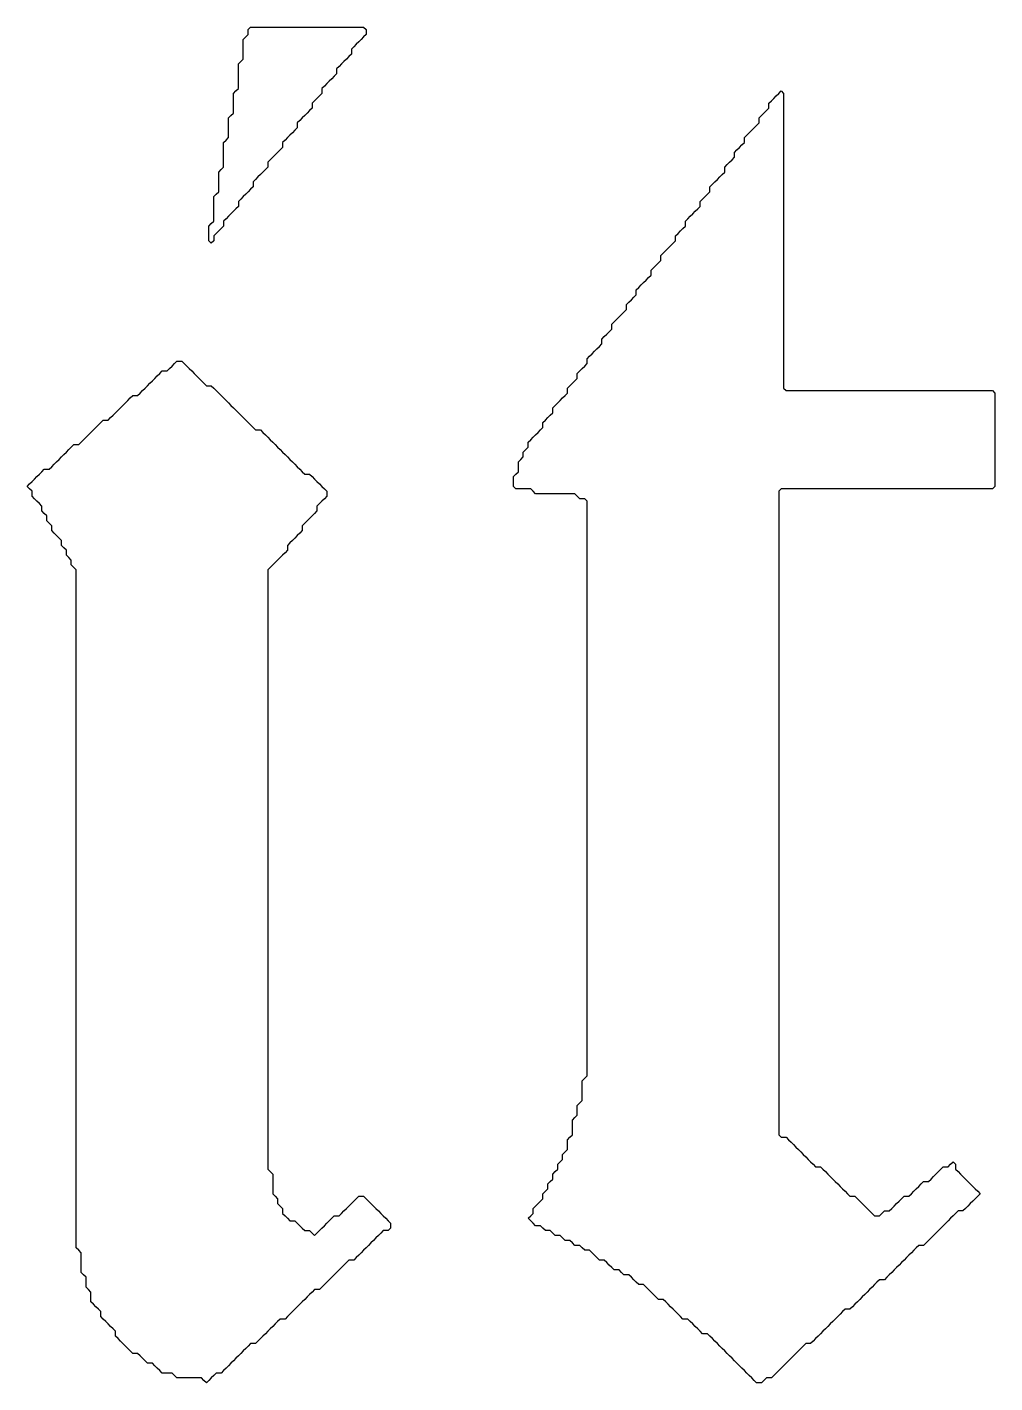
# Model space of a CAD drawing. Header units: metres. Extents: x -0.57 to 0.57, y -0.5 to 0.5.
# Drawn here: x 0.0697 to 0.3045, y -0.4321 to -0.1031 of the extents above; entities that cross this region are included whole.
import ezdxf

# ---------------------------------------------------------------- set-up
doc = ezdxf.new("R2010")
doc.units = ezdxf.units.M

msp = doc.modelspace()

# ---------------------------------------------------------------- linework, layer by layer
for points in [[(0.12396, -0.1031), (0.12515, -0.1031), (0.12634, -0.1031), (0.12753, -0.1031), (0.12872, -0.1031), (0.12992, -0.1031), (0.13111, -0.1031), (0.1323, -0.1031), (0.13349, -0.1031), (0.13468, -0.1031), (0.13588, -0.1031), (0.13707, -0.1031), (0.13826, -0.1031), (0.13945, -0.1031), (0.14064, -0.1031), (0.14184, -0.1031), (0.14303, -0.1031), (0.14422, -0.1031), (0.14541, -0.1031), (0.1466, -0.1031), (0.14779, -0.1031), (0.14899, -0.1031), (0.15018, -0.1031), (0.15137, -0.1031), (0.15197, -0.10369), (0.15197, -0.10489), (0.15137, -0.10548), (0.15077, -0.10608), (0.15018, -0.10667), (0.14958, -0.10727), (0.14899, -0.10787), (0.14839, -0.10846), (0.14839, -0.10965), (0.14779, -0.11025), (0.1472, -0.11085), (0.1466, -0.11144), (0.14601, -0.11204), (0.14541, -0.11263), (0.14482, -0.11323), (0.14482, -0.11442), (0.14422, -0.11502), (0.14362, -0.11561), (0.14303, -0.11621), (0.14243, -0.11681), (0.14184, -0.1174), (0.14124, -0.118), (0.14124, -0.11919), (0.14064, -0.11979), (0.14005, -0.12038), (0.13945, -0.12098), (0.13886, -0.12157), (0.13886, -0.12277), (0.13826, -0.12336), (0.13766, -0.12396), (0.13707, -0.12455), (0.13647, -0.12515), (0.13588, -0.12574), (0.13528, -0.12634), (0.13528, -0.12753), (0.13468, -0.12813), (0.13409, -0.12872), (0.13349, -0.12932), (0.1329, -0.12992), (0.1323, -0.13051), (0.1317, -0.13111), (0.1317, -0.1323), (0.13111, -0.1329), (0.13051, -0.13349), (0.12992, -0.13409), (0.12932, -0.13468), (0.12872, -0.13528), (0.12813, -0.13588), (0.12813, -0.13707), (0.12753, -0.13766), (0.12694, -0.13826), (0.12634, -0.13886), (0.12574, -0.13945), (0.12515, -0.14005), (0.12455, -0.14064), (0.12455, -0.14184), (0.12396, -0.14243), (0.12336, -0.14303), (0.12277, -0.14362), (0.12217, -0.14422), (0.12157, -0.14482), (0.12098, -0.14541), (0.12098, -0.1466), (0.12038, -0.1472), (0.11979, -0.14779), (0.11919, -0.14839), (0.11859, -0.14899), (0.118, -0.14958), (0.1174, -0.15018), (0.1174, -0.15137), (0.11681, -0.15197), (0.11621, -0.15256), (0.11561, -0.15316), (0.11502, -0.15375), (0.11502, -0.15495), (0.11442, -0.15554), (0.11383, -0.15495), (0.11383, -0.15375), (0.11383, -0.15256), (0.11383, -0.15137), (0.11442, -0.15077), (0.11502, -0.15018), (0.11502, -0.14899), (0.11502, -0.14779), (0.11502, -0.1466), (0.11502, -0.14541), (0.11502, -0.14422), (0.11561, -0.14362), (0.11621, -0.14303), (0.11621, -0.14184), (0.11621, -0.14064), (0.11621, -0.13945), (0.11621, -0.13826), (0.11681, -0.13766), (0.1174, -0.13707), (0.1174, -0.13588), (0.1174, -0.13468), (0.1174, -0.13349), (0.1174, -0.1323), (0.1174, -0.13111), (0.118, -0.13051), (0.11859, -0.12992), (0.11859, -0.12872), (0.11859, -0.12753), (0.11859, -0.12634), (0.11859, -0.12515), (0.11919, -0.12455), (0.11979, -0.12396), (0.11979, -0.12277), (0.11979, -0.12157), (0.11979, -0.12038), (0.11979, -0.11919), (0.12038, -0.11859), (0.12098, -0.118), (0.12098, -0.11681), (0.12098, -0.11561), (0.12098, -0.11442), (0.12098, -0.11323), (0.12098, -0.11204), (0.12157, -0.11144), (0.12217, -0.11085), (0.12217, -0.10965), (0.12217, -0.10846), (0.12217, -0.10727), (0.12217, -0.10608), (0.12277, -0.10548), (0.12336, -0.10489), (0.12336, -0.10369), (0.12396, -0.1031)], [(0.25268, -0.11859), (0.25328, -0.11919), (0.25328, -0.12038), (0.25328, -0.12157), (0.25328, -0.12277), (0.25328, -0.12396), (0.25328, -0.12515), (0.25328, -0.12634), (0.25328, -0.12753), (0.25328, -0.12872), (0.25328, -0.12992), (0.25328, -0.13111), (0.25328, -0.1323), (0.25328, -0.13349), (0.25328, -0.13468), (0.25328, -0.13588), (0.25328, -0.13707), (0.25328, -0.13826), (0.25328, -0.13945), (0.25328, -0.14064), (0.25328, -0.14184), (0.25328, -0.14303), (0.25328, -0.14422), (0.25328, -0.14541), (0.25328, -0.1466), (0.25328, -0.14779), (0.25328, -0.14899), (0.25328, -0.15018), (0.25328, -0.15137), (0.25328, -0.15256), (0.25328, -0.15375), (0.25328, -0.15495), (0.25328, -0.15614), (0.25328, -0.15733), (0.25328, -0.15852), (0.25328, -0.15971), (0.25328, -0.16091), (0.25328, -0.1621), (0.25328, -0.16329), (0.25328, -0.16448), (0.25328, -0.16567), (0.25328, -0.16687), (0.25328, -0.16806), (0.25328, -0.16925), (0.25328, -0.17044), (0.25328, -0.17163), (0.25328, -0.17282), (0.25328, -0.17402), (0.25328, -0.17521), (0.25328, -0.1764), (0.25328, -0.17759), (0.25328, -0.17878), (0.25328, -0.17998), (0.25328, -0.18117), (0.25328, -0.18236), (0.25328, -0.18355), (0.25328, -0.18474), (0.25328, -0.18594), (0.25328, -0.18713), (0.25328, -0.18832), (0.25328, -0.18951), (0.25328, -0.1907), (0.25387, -0.1913), (0.25507, -0.1913), (0.25626, -0.1913), (0.25745, -0.1913), (0.25864, -0.1913), (0.25983, -0.1913), (0.26103, -0.1913), (0.26222, -0.1913), (0.26341, -0.1913), (0.2646, -0.1913), (0.26579, -0.1913), (0.26698, -0.1913), (0.26818, -0.1913), (0.26937, -0.1913), (0.27056, -0.1913), (0.27175, -0.1913), (0.27294, -0.1913), (0.27414, -0.1913), (0.27533, -0.1913), (0.27652, -0.1913), (0.27771, -0.1913), (0.2789, -0.1913), (0.2801, -0.1913), (0.28129, -0.1913), (0.28248, -0.1913), (0.28367, -0.1913), (0.28486, -0.1913), (0.28605, -0.1913), (0.28725, -0.1913), (0.28844, -0.1913), (0.28963, -0.1913), (0.29082, -0.1913), (0.29201, -0.1913), (0.29321, -0.1913), (0.2944, -0.1913), (0.29559, -0.1913), (0.29678, -0.1913), (0.29797, -0.1913), (0.29917, -0.1913), (0.30036, -0.1913), (0.30155, -0.1913), (0.30274, -0.1913), (0.30393, -0.1913), (0.30453, -0.1919), (0.30453, -0.19309), (0.30453, -0.19428), (0.30453, -0.19547), (0.30453, -0.19666), (0.30453, -0.19785), (0.30453, -0.19905), (0.30453, -0.20024), (0.30453, -0.20143), (0.30453, -0.20262), (0.30453, -0.20381), (0.30453, -0.20501), (0.30453, -0.2062), (0.30453, -0.20739), (0.30453, -0.20858), (0.30453, -0.20977), (0.30453, -0.21097), (0.30453, -0.21216), (0.30453, -0.21335), (0.30453, -0.21454), (0.30393, -0.21514), (0.30274, -0.21514), (0.30155, -0.21514), (0.30036, -0.21514), (0.29917, -0.21514), (0.29797, -0.21514), (0.29678, -0.21514), (0.29559, -0.21514), (0.2944, -0.21514), (0.29321, -0.21514), (0.29201, -0.21514), (0.29082, -0.21514), (0.28963, -0.21514), (0.28844, -0.21514), (0.28725, -0.21514), (0.28605, -0.21514), (0.28486, -0.21514), (0.28367, -0.21514), (0.28248, -0.21514), (0.28129, -0.21514), (0.2801, -0.21514), (0.2789, -0.21514), (0.27771, -0.21514), (0.27652, -0.21514), (0.27533, -0.21514), (0.27414, -0.21514), (0.27294, -0.21514), (0.27175, -0.21514), (0.27056, -0.21514), (0.26937, -0.21514), (0.26818, -0.21514), (0.26698, -0.21514), (0.26579, -0.21514), (0.2646, -0.21514), (0.26341, -0.21514), (0.26222, -0.21514), (0.26103, -0.21514), (0.25983, -0.21514), (0.25864, -0.21514), (0.25745, -0.21514), (0.25626, -0.21514), (0.25507, -0.21514), (0.25387, -0.21514), (0.25268, -0.21514), (0.25209, -0.21573), (0.25209, -0.21692), (0.25209, -0.21812), (0.25209, -0.21931), (0.25209, -0.2205), (0.25209, -0.22169), (0.25209, -0.22288), (0.25209, -0.22408), (0.25209, -0.22527), (0.25209, -0.22646), (0.25209, -0.22765), (0.25209, -0.22884), (0.25209, -0.23004), (0.25209, -0.23123), (0.25209, -0.23242), (0.25209, -0.23361), (0.25209, -0.2348), (0.25209, -0.236), (0.25209, -0.23719), (0.25209, -0.23838), (0.25209, -0.23957), (0.25209, -0.24076), (0.25209, -0.24195), (0.25209, -0.24315), (0.25209, -0.24434), (0.25209, -0.24553), (0.25209, -0.24672), (0.25209, -0.24791), (0.25209, -0.24911), (0.25209, -0.2503), (0.25209, -0.25149), (0.25209, -0.25268), (0.25209, -0.25387), (0.25209, -0.25507), (0.25209, -0.25626), (0.25209, -0.25745), (0.25209, -0.25864), (0.25209, -0.25983), (0.25209, -0.26103), (0.25209, -0.26222), (0.25209, -0.26341), (0.25209, -0.2646), (0.25209, -0.26579), (0.25209, -0.26698), (0.25209, -0.26818), (0.25209, -0.26937), (0.25209, -0.27056), (0.25209, -0.27175), (0.25209, -0.27294), (0.25209, -0.27414), (0.25209, -0.27533), (0.25209, -0.27652), (0.25209, -0.27771), (0.25209, -0.2789), (0.25209, -0.2801), (0.25209, -0.28129), (0.25209, -0.28248), (0.25209, -0.28367), (0.25209, -0.28486), (0.25209, -0.28605), (0.25209, -0.28725), (0.25209, -0.28844), (0.25209, -0.28963), (0.25209, -0.29082), (0.25209, -0.29201), (0.25209, -0.29321), (0.25209, -0.2944), (0.25209, -0.29559), (0.25209, -0.29678), (0.25209, -0.29797), (0.25209, -0.29917), (0.25209, -0.30036), (0.25209, -0.30155), (0.25209, -0.30274), (0.25209, -0.30393), (0.25209, -0.30513), (0.25209, -0.30632), (0.25209, -0.30751), (0.25209, -0.3087), (0.25209, -0.30989), (0.25209, -0.31108), (0.25209, -0.31228), (0.25209, -0.31347), (0.25209, -0.31466), (0.25209, -0.31585), (0.25209, -0.31704), (0.25209, -0.31824), (0.25209, -0.31943), (0.25209, -0.32062), (0.25209, -0.32181), (0.25209, -0.323), (0.25209, -0.3242), (0.25209, -0.32539), (0.25209, -0.32658), (0.25209, -0.32777), (0.25209, -0.32896), (0.25209, -0.33015), (0.25209, -0.33135), (0.25209, -0.33254), (0.25209, -0.33373), (0.25209, -0.33492), (0.25209, -0.33611), (0.25209, -0.33731), (0.25209, -0.3385), (0.25209, -0.33969), (0.25209, -0.34088), (0.25209, -0.34207), (0.25209, -0.34327), (0.25209, -0.34446), (0.25209, -0.34565), (0.25209, -0.34684), (0.25209, -0.34803), (0.25209, -0.34923), (0.25209, -0.35042), (0.25209, -0.35161), (0.25209, -0.3528), (0.25209, -0.35399), (0.25209, -0.35518), (0.25209, -0.35638), (0.25209, -0.35757), (0.25209, -0.35876), (0.25209, -0.35995), (0.25209, -0.36114), (0.25209, -0.36234), (0.25209, -0.36353), (0.25209, -0.36472), (0.25209, -0.36591), (0.25209, -0.3671), (0.25209, -0.3683), (0.25209, -0.36949), (0.25209, -0.37068), (0.25209, -0.37187), (0.25268, -0.37247), (0.25387, -0.37247), (0.25447, -0.37306), (0.25507, -0.37366), (0.25566, -0.37426), (0.25626, -0.37485), (0.25685, -0.37545), (0.25745, -0.37604), (0.25805, -0.37664), (0.25864, -0.37723), (0.25924, -0.37783), (0.25983, -0.37843), (0.26043, -0.37902), (0.26103, -0.37962), (0.26222, -0.37962), (0.26281, -0.38021), (0.26341, -0.38081), (0.264, -0.38141), (0.2646, -0.382), (0.2652, -0.3826), (0.26579, -0.38319), (0.26639, -0.38379), (0.26698, -0.38439), (0.26758, -0.38498), (0.26818, -0.38558), (0.26877, -0.38617), (0.26937, -0.38677), (0.27056, -0.38677), (0.27116, -0.38737), (0.27175, -0.38796), (0.27235, -0.38856), (0.27294, -0.38915), (0.27354, -0.38975), (0.27414, -0.39035), (0.27473, -0.39094), (0.27533, -0.39154), (0.27652, -0.39154), (0.27712, -0.39094), (0.27771, -0.39035), (0.2789, -0.39035), (0.2795, -0.38975), (0.2801, -0.38915), (0.28069, -0.38856), (0.28129, -0.38796), (0.28188, -0.38737), (0.28248, -0.38677), (0.28367, -0.38677), (0.28427, -0.38617), (0.28486, -0.38558), (0.28546, -0.38498), (0.28605, -0.38439), (0.28665, -0.38379), (0.28725, -0.38319), (0.28844, -0.38319), (0.28903, -0.3826), (0.28963, -0.382), (0.29023, -0.38141), (0.29082, -0.38081), (0.29142, -0.38021), (0.29201, -0.37962), (0.29321, -0.37962), (0.2938, -0.37902), (0.2944, -0.37843), (0.29499, -0.37902), (0.29499, -0.38021), (0.29559, -0.38081), (0.29619, -0.38141), (0.29678, -0.382), (0.29738, -0.3826), (0.29797, -0.38319), (0.29857, -0.38379), (0.29917, -0.38439), (0.29976, -0.38498), (0.30036, -0.38558), (0.30095, -0.38617), (0.30036, -0.38677), (0.29976, -0.38737), (0.29917, -0.38796), (0.29857, -0.38856), (0.29797, -0.38915), (0.29738, -0.38975), (0.29678, -0.39035), (0.29559, -0.39035), (0.29499, -0.39094), (0.2944, -0.39154), (0.2938, -0.39213), (0.29321, -0.39273), (0.29261, -0.39333), (0.29201, -0.39392), (0.29142, -0.39452), (0.29082, -0.39511), (0.29023, -0.39571), (0.28963, -0.39631), (0.28903, -0.3969), (0.28844, -0.3975), (0.28784, -0.39809), (0.28725, -0.39869), (0.28605, -0.39869), (0.28546, -0.39928), (0.28486, -0.39988), (0.28427, -0.40048), (0.28367, -0.40107), (0.28308, -0.40167), (0.28248, -0.40226), (0.28188, -0.40286), (0.28129, -0.40346), (0.28069, -0.40405), (0.2801, -0.40465), (0.2795, -0.40524), (0.2789, -0.40584), (0.27831, -0.40644), (0.27771, -0.40703), (0.27652, -0.40703), (0.27592, -0.40763), (0.27533, -0.40822), (0.27473, -0.40882), (0.27414, -0.40942), (0.27354, -0.41001), (0.27294, -0.41061), (0.27235, -0.4112), (0.27175, -0.4118), (0.27116, -0.4124), (0.27056, -0.41299), (0.26996, -0.41359), (0.26937, -0.41418), (0.26818, -0.41418), (0.26758, -0.41478), (0.26698, -0.41538), (0.26639, -0.41597), (0.26579, -0.41657), (0.2652, -0.41716), (0.2646, -0.41776), (0.264, -0.41836), (0.26341, -0.41895), (0.26281, -0.41955), (0.26222, -0.42014), (0.26162, -0.42074), (0.26103, -0.42133), (0.26043, -0.42193), (0.25983, -0.42253), (0.25864, -0.42253), (0.25805, -0.42312), (0.25745, -0.42372), (0.25685, -0.42431), (0.25626, -0.42491), (0.25566, -0.42551), (0.25507, -0.4261), (0.25447, -0.4267), (0.25387, -0.42729), (0.25328, -0.42789), (0.25268, -0.42849), (0.25209, -0.42908), (0.25149, -0.42968), (0.25089, -0.43027), (0.2503, -0.43087), (0.24911, -0.43087), (0.24851, -0.43147), (0.24791, -0.43206), (0.24672, -0.43206), (0.24613, -0.43147), (0.24553, -0.43087), (0.24493, -0.43027), (0.24434, -0.42968), (0.24374, -0.42908), (0.24315, -0.42849), (0.24255, -0.42789), (0.24195, -0.42729), (0.24136, -0.4267), (0.24076, -0.4261), (0.24017, -0.42551), (0.23957, -0.42491), (0.23897, -0.42431), (0.23838, -0.42372), (0.23778, -0.42312), (0.23719, -0.42253), (0.23659, -0.42193), (0.236, -0.42133), (0.2354, -0.42074), (0.2348, -0.42014), (0.23361, -0.42014), (0.23302, -0.41955), (0.23242, -0.41895), (0.23182, -0.41836), (0.23123, -0.41776), (0.23063, -0.41716), (0.23004, -0.41657), (0.22884, -0.41657), (0.22825, -0.41597), (0.22765, -0.41538), (0.22706, -0.41478), (0.22646, -0.41418), (0.22586, -0.41359), (0.22527, -0.41299), (0.22467, -0.4124), (0.22408, -0.4118), (0.22288, -0.4118), (0.22229, -0.4112), (0.22169, -0.41061), (0.2211, -0.41001), (0.2205, -0.40942), (0.2199, -0.40882), (0.21931, -0.40822), (0.21812, -0.40822), (0.21752, -0.40763), (0.21692, -0.40703), (0.21633, -0.40644), (0.21573, -0.40584), (0.21454, -0.40584), (0.21395, -0.40524), (0.21335, -0.40465), (0.21216, -0.40465), (0.21156, -0.40405), (0.21097, -0.40346), (0.21037, -0.40286), (0.20977, -0.40226), (0.20858, -0.40226), (0.20799, -0.40167), (0.20739, -0.40107), (0.20679, -0.40048), (0.2062, -0.39988), (0.20501, -0.39988), (0.20441, -0.39928), (0.20381, -0.39869), (0.20262, -0.39869), (0.20203, -0.39809), (0.20143, -0.3975), (0.20024, -0.3975), (0.19964, -0.3969), (0.19905, -0.39631), (0.19785, -0.39631), (0.19726, -0.39571), (0.19666, -0.39511), (0.19547, -0.39511), (0.19487, -0.39452), (0.19428, -0.39392), (0.19309, -0.39392), (0.19249, -0.39333), (0.1919, -0.39273), (0.1913, -0.39213), (0.1919, -0.39154), (0.19249, -0.39094), (0.19249, -0.38975), (0.19309, -0.38915), (0.19368, -0.38856), (0.19428, -0.38796), (0.19487, -0.38737), (0.19487, -0.38617), (0.19547, -0.38558), (0.19607, -0.38498), (0.19607, -0.38379), (0.19666, -0.38319), (0.19726, -0.3826), (0.19726, -0.38141), (0.19785, -0.38081), (0.19845, -0.38021), (0.19845, -0.37902), (0.19905, -0.37843), (0.19964, -0.37783), (0.19964, -0.37664), (0.20024, -0.37604), (0.20083, -0.37545), (0.20083, -0.37426), (0.20083, -0.37306), (0.20143, -0.37247), (0.20203, -0.37187), (0.20203, -0.37068), (0.20203, -0.36949), (0.20203, -0.3683), (0.20262, -0.3677), (0.20322, -0.3671), (0.20322, -0.36591), (0.20322, -0.36472), (0.20381, -0.36412), (0.20441, -0.36353), (0.20441, -0.36234), (0.20441, -0.36114), (0.20441, -0.35995), (0.20441, -0.35876), (0.20501, -0.35816), (0.2056, -0.35757), (0.2056, -0.35638), (0.2056, -0.35518), (0.2056, -0.35399), (0.2056, -0.3528), (0.2056, -0.35161), (0.2056, -0.35042), (0.2056, -0.34923), (0.2056, -0.34803), (0.2056, -0.34684), (0.2056, -0.34565), (0.2056, -0.34446), (0.2056, -0.34327), (0.2056, -0.34207), (0.2056, -0.34088), (0.2056, -0.33969), (0.2056, -0.3385), (0.2056, -0.33731), (0.2056, -0.33611), (0.2056, -0.33492), (0.2056, -0.33373), (0.2056, -0.33254), (0.2056, -0.33135), (0.2056, -0.33015), (0.2056, -0.32896), (0.2056, -0.32777), (0.2056, -0.32658), (0.2056, -0.32539), (0.2056, -0.3242), (0.2056, -0.323), (0.2056, -0.32181), (0.2056, -0.32062), (0.2056, -0.31943), (0.2056, -0.31824), (0.2056, -0.31704), (0.2056, -0.31585), (0.2056, -0.31466), (0.2056, -0.31347), (0.2056, -0.31228), (0.2056, -0.31108), (0.2056, -0.30989), (0.2056, -0.3087), (0.2056, -0.30751), (0.2056, -0.30632), (0.2056, -0.30513), (0.2056, -0.30393), (0.2056, -0.30274), (0.2056, -0.30155), (0.2056, -0.30036), (0.2056, -0.29917), (0.2056, -0.29797), (0.2056, -0.29678), (0.2056, -0.29559), (0.2056, -0.2944), (0.2056, -0.29321), (0.2056, -0.29201), (0.2056, -0.29082), (0.2056, -0.28963), (0.2056, -0.28844), (0.2056, -0.28725), (0.2056, -0.28605), (0.2056, -0.28486), (0.2056, -0.28367), (0.2056, -0.28248), (0.2056, -0.28129), (0.2056, -0.2801), (0.2056, -0.2789), (0.2056, -0.27771), (0.2056, -0.27652), (0.2056, -0.27533), (0.2056, -0.27414), (0.2056, -0.27294), (0.2056, -0.27175), (0.2056, -0.27056), (0.2056, -0.26937), (0.2056, -0.26818), (0.2056, -0.26698), (0.2056, -0.26579), (0.2056, -0.2646), (0.2056, -0.26341), (0.2056, -0.26222), (0.2056, -0.26103), (0.2056, -0.25983), (0.2056, -0.25864), (0.2056, -0.25745), (0.2056, -0.25626), (0.2056, -0.25507), (0.2056, -0.25387), (0.2056, -0.25268), (0.2056, -0.25149), (0.2056, -0.2503), (0.2056, -0.24911), (0.2056, -0.24791), (0.2056, -0.24672), (0.2056, -0.24553), (0.2056, -0.24434), (0.2056, -0.24315), (0.2056, -0.24195), (0.2056, -0.24076), (0.2056, -0.23957), (0.2056, -0.23838), (0.2056, -0.23719), (0.2056, -0.236), (0.2056, -0.2348), (0.2056, -0.23361), (0.2056, -0.23242), (0.2056, -0.23123), (0.2056, -0.23004), (0.2056, -0.22884), (0.2056, -0.22765), (0.2056, -0.22646), (0.2056, -0.22527), (0.2056, -0.22408), (0.2056, -0.22288), (0.2056, -0.22169), (0.2056, -0.2205), (0.2056, -0.21931), (0.2056, -0.21812), (0.20501, -0.21752), (0.20381, -0.21752), (0.20322, -0.21692), (0.20262, -0.21633), (0.20143, -0.21633), (0.20024, -0.21633), (0.19905, -0.21633), (0.19785, -0.21633), (0.19666, -0.21633), (0.19547, -0.21633), (0.19428, -0.21633), (0.19309, -0.21633), (0.19249, -0.21573), (0.1919, -0.21514), (0.1907, -0.21514), (0.18951, -0.21514), (0.18832, -0.21514), (0.18772, -0.21454), (0.18772, -0.21335), (0.18772, -0.21216), (0.18832, -0.21156), (0.18892, -0.21097), (0.18892, -0.20977), (0.18892, -0.20858), (0.18951, -0.20799), (0.19011, -0.20739), (0.19011, -0.2062), (0.1907, -0.2056), (0.1913, -0.20501), (0.1913, -0.20381), (0.1919, -0.20322), (0.19249, -0.20262), (0.19309, -0.20203), (0.19368, -0.20143), (0.19428, -0.20083), (0.19487, -0.20024), (0.19487, -0.19905), (0.19547, -0.19845), (0.19607, -0.19785), (0.19666, -0.19726), (0.19726, -0.19666), (0.19726, -0.19547), (0.19785, -0.19487), (0.19845, -0.19428), (0.19905, -0.19368), (0.19964, -0.19309), (0.20024, -0.19249), (0.20083, -0.1919), (0.20083, -0.1907), (0.20143, -0.19011), (0.20203, -0.18951), (0.20262, -0.18892), (0.20322, -0.18832), (0.20322, -0.18713), (0.20381, -0.18653), (0.20441, -0.18594), (0.20501, -0.18534), (0.2056, -0.18474), (0.2056, -0.18355), (0.2062, -0.18296), (0.20679, -0.18236), (0.20739, -0.18176), (0.20799, -0.18117), (0.20858, -0.18057), (0.20918, -0.17998), (0.20918, -0.17878), (0.20977, -0.17819), (0.21037, -0.17759), (0.21097, -0.177), (0.21156, -0.1764), (0.21156, -0.17521), (0.21216, -0.17461), (0.21275, -0.17402), (0.21335, -0.17342), (0.21395, -0.17282), (0.21454, -0.17223), (0.21514, -0.17163), (0.21514, -0.17044), (0.21573, -0.16985), (0.21633, -0.16925), (0.21692, -0.16865), (0.21752, -0.16806), (0.21752, -0.16687), (0.21812, -0.16627), (0.21871, -0.16567), (0.21931, -0.16508), (0.2199, -0.16448), (0.2205, -0.16389), (0.2211, -0.16329), (0.2211, -0.1621), (0.22169, -0.1615), (0.22229, -0.16091), (0.22288, -0.16031), (0.22348, -0.15971), (0.22348, -0.15852), (0.22408, -0.15793), (0.22467, -0.15733), (0.22527, -0.15673), (0.22586, -0.15614), (0.22646, -0.15554), (0.22706, -0.15495), (0.22706, -0.15375), (0.22765, -0.15316), (0.22825, -0.15256), (0.22884, -0.15197), (0.22944, -0.15137), (0.22944, -0.15018), (0.23004, -0.14958), (0.23063, -0.14899), (0.23123, -0.14839), (0.23182, -0.14779), (0.23242, -0.1472), (0.23302, -0.1466), (0.23302, -0.14541), (0.23361, -0.14482), (0.23421, -0.14422), (0.2348, -0.14362), (0.2354, -0.14303), (0.2354, -0.14184), (0.236, -0.14124), (0.23659, -0.14064), (0.23719, -0.14005), (0.23778, -0.13945), (0.23838, -0.13886), (0.23897, -0.13826), (0.23897, -0.13707), (0.23957, -0.13647), (0.24017, -0.13588), (0.24076, -0.13528), (0.24136, -0.13468), (0.24136, -0.13349), (0.24195, -0.1329), (0.24255, -0.1323), (0.24315, -0.1317), (0.24374, -0.13111), (0.24374, -0.12992), (0.24434, -0.12932), (0.24493, -0.12872), (0.24553, -0.12813), (0.24613, -0.12753), (0.24672, -0.12694), (0.24732, -0.12634), (0.24732, -0.12515), (0.24791, -0.12455), (0.24851, -0.12396), (0.24911, -0.12336), (0.2497, -0.12277), (0.2497, -0.12157), (0.2503, -0.12098), (0.25089, -0.12038), (0.25149, -0.11979), (0.25209, -0.11919), (0.25268, -0.11859)], [(0.10608, -0.18415), (0.10727, -0.18415), (0.10787, -0.18474), (0.10846, -0.18534), (0.10906, -0.18594), (0.10965, -0.18653), (0.11025, -0.18713), (0.11085, -0.18772), (0.11144, -0.18832), (0.11204, -0.18892), (0.11263, -0.18951), (0.11323, -0.19011), (0.11442, -0.19011), (0.11502, -0.1907), (0.11561, -0.1913), (0.11621, -0.1919), (0.11681, -0.19249), (0.1174, -0.19309), (0.118, -0.19368), (0.11859, -0.19428), (0.11919, -0.19487), (0.11979, -0.19547), (0.12038, -0.19607), (0.12098, -0.19666), (0.12157, -0.19726), (0.12217, -0.19785), (0.12277, -0.19845), (0.12336, -0.19905), (0.12396, -0.19964), (0.12455, -0.20024), (0.12515, -0.20083), (0.12634, -0.20083), (0.12694, -0.20143), (0.12753, -0.20203), (0.12813, -0.20262), (0.12872, -0.20322), (0.12932, -0.20381), (0.12992, -0.20441), (0.13051, -0.20501), (0.13111, -0.2056), (0.1317, -0.2062), (0.1323, -0.20679), (0.1329, -0.20739), (0.13349, -0.20799), (0.13409, -0.20858), (0.13468, -0.20918), (0.13528, -0.20977), (0.13588, -0.21037), (0.13647, -0.21097), (0.13707, -0.21156), (0.13826, -0.21156), (0.13886, -0.21216), (0.13945, -0.21275), (0.14005, -0.21335), (0.14064, -0.21395), (0.14124, -0.21454), (0.14184, -0.21514), (0.14243, -0.21573), (0.14243, -0.21692), (0.14184, -0.21752), (0.14124, -0.21812), (0.14064, -0.21871), (0.14005, -0.21931), (0.14005, -0.2205), (0.13945, -0.2211), (0.13886, -0.22169), (0.13826, -0.22229), (0.13766, -0.22288), (0.13707, -0.22348), (0.13647, -0.22408), (0.13647, -0.22527), (0.13588, -0.22586), (0.13528, -0.22646), (0.13468, -0.22706), (0.13409, -0.22765), (0.13349, -0.22825), (0.1329, -0.22884), (0.1329, -0.23004), (0.1323, -0.23063), (0.1317, -0.23123), (0.13111, -0.23182), (0.13051, -0.23242), (0.12992, -0.23302), (0.12932, -0.23361), (0.12872, -0.23421), (0.12813, -0.2348), (0.12813, -0.236), (0.12813, -0.23719), (0.12813, -0.23838), (0.12813, -0.23957), (0.12813, -0.24076), (0.12813, -0.24195), (0.12813, -0.24315), (0.12813, -0.24434), (0.12813, -0.24553), (0.12813, -0.24672), (0.12813, -0.24791), (0.12813, -0.24911), (0.12813, -0.2503), (0.12813, -0.25149), (0.12813, -0.25268), (0.12813, -0.25387), (0.12813, -0.25507), (0.12813, -0.25626), (0.12813, -0.25745), (0.12813, -0.25864), (0.12813, -0.25983), (0.12813, -0.26103), (0.12813, -0.26222), (0.12813, -0.26341), (0.12813, -0.2646), (0.12813, -0.26579), (0.12813, -0.26698), (0.12813, -0.26818), (0.12813, -0.26937), (0.12813, -0.27056), (0.12813, -0.27175), (0.12813, -0.27294), (0.12813, -0.27414), (0.12813, -0.27533), (0.12813, -0.27652), (0.12813, -0.27771), (0.12813, -0.2789), (0.12813, -0.2801), (0.12813, -0.28129), (0.12813, -0.28248), (0.12813, -0.28367), (0.12813, -0.28486), (0.12813, -0.28605), (0.12813, -0.28725), (0.12813, -0.28844), (0.12813, -0.28963), (0.12813, -0.29082), (0.12813, -0.29201), (0.12813, -0.29321), (0.12813, -0.2944), (0.12813, -0.29559), (0.12813, -0.29678), (0.12813, -0.29797), (0.12813, -0.29917), (0.12813, -0.30036), (0.12813, -0.30155), (0.12813, -0.30274), (0.12813, -0.30393), (0.12813, -0.30513), (0.12813, -0.30632), (0.12813, -0.30751), (0.12813, -0.3087), (0.12813, -0.30989), (0.12813, -0.31108), (0.12813, -0.31228), (0.12813, -0.31347), (0.12813, -0.31466), (0.12813, -0.31585), (0.12813, -0.31704), (0.12813, -0.31824), (0.12813, -0.31943), (0.12813, -0.32062), (0.12813, -0.32181), (0.12813, -0.323), (0.12813, -0.3242), (0.12813, -0.32539), (0.12813, -0.32658), (0.12813, -0.32777), (0.12813, -0.32896), (0.12813, -0.33015), (0.12813, -0.33135), (0.12813, -0.33254), (0.12813, -0.33373), (0.12813, -0.33492), (0.12813, -0.33611), (0.12813, -0.33731), (0.12813, -0.3385), (0.12813, -0.33969), (0.12813, -0.34088), (0.12813, -0.34207), (0.12813, -0.34327), (0.12813, -0.34446), (0.12813, -0.34565), (0.12813, -0.34684), (0.12813, -0.34803), (0.12813, -0.34923), (0.12813, -0.35042), (0.12813, -0.35161), (0.12813, -0.3528), (0.12813, -0.35399), (0.12813, -0.35518), (0.12813, -0.35638), (0.12813, -0.35757), (0.12813, -0.35876), (0.12813, -0.35995), (0.12813, -0.36114), (0.12813, -0.36234), (0.12813, -0.36353), (0.12813, -0.36472), (0.12813, -0.36591), (0.12813, -0.3671), (0.12813, -0.3683), (0.12813, -0.36949), (0.12813, -0.37068), (0.12813, -0.37187), (0.12813, -0.37306), (0.12813, -0.37426), (0.12813, -0.37545), (0.12813, -0.37664), (0.12813, -0.37783), (0.12813, -0.37902), (0.12813, -0.38021), (0.12872, -0.38081), (0.12932, -0.38141), (0.12932, -0.3826), (0.12932, -0.38379), (0.12932, -0.38498), (0.12932, -0.38617), (0.12992, -0.38677), (0.13051, -0.38737), (0.13051, -0.38856), (0.13111, -0.38915), (0.1317, -0.38975), (0.1317, -0.39094), (0.1323, -0.39154), (0.1329, -0.39213), (0.13349, -0.39273), (0.13468, -0.39273), (0.13528, -0.39333), (0.13588, -0.39392), (0.13647, -0.39452), (0.13707, -0.39511), (0.13826, -0.39511), (0.13886, -0.39571), (0.13945, -0.39631), (0.14005, -0.39571), (0.14064, -0.39511), (0.14124, -0.39452), (0.14184, -0.39392), (0.14243, -0.39333), (0.14303, -0.39273), (0.14362, -0.39213), (0.14422, -0.39154), (0.14541, -0.39154), (0.14601, -0.39094), (0.1466, -0.39035), (0.1472, -0.38975), (0.14779, -0.38915), (0.14839, -0.38856), (0.14899, -0.38796), (0.14958, -0.38737), (0.15018, -0.38677), (0.15137, -0.38677), (0.15197, -0.38737), (0.15256, -0.38796), (0.15316, -0.38856), (0.15375, -0.38915), (0.15435, -0.38975), (0.15495, -0.39035), (0.15554, -0.39094), (0.15614, -0.39154), (0.15673, -0.39213), (0.15733, -0.39273), (0.15793, -0.39333), (0.15793, -0.39452), (0.15733, -0.39511), (0.15614, -0.39511), (0.15554, -0.39571), (0.15495, -0.39631), (0.15435, -0.3969), (0.15375, -0.3975), (0.15316, -0.39809), (0.15256, -0.39869), (0.15197, -0.39928), (0.15137, -0.39988), (0.15077, -0.40048), (0.15018, -0.40107), (0.14958, -0.40167), (0.14899, -0.40226), (0.14779, -0.40226), (0.1472, -0.40286), (0.1466, -0.40346), (0.14601, -0.40405), (0.14541, -0.40465), (0.14482, -0.40524), (0.14422, -0.40584), (0.14362, -0.40644), (0.14303, -0.40703), (0.14243, -0.40763), (0.14184, -0.40822), (0.14124, -0.40882), (0.14064, -0.40942), (0.13945, -0.40942), (0.13886, -0.41001), (0.13826, -0.41061), (0.13766, -0.4112), (0.13707, -0.4118), (0.13647, -0.4124), (0.13588, -0.41299), (0.13528, -0.41359), (0.13468, -0.41418), (0.13409, -0.41478), (0.13349, -0.41538), (0.1329, -0.41597), (0.1323, -0.41657), (0.13111, -0.41657), (0.13051, -0.41716), (0.12992, -0.41776), (0.12932, -0.41836), (0.12872, -0.41895), (0.12813, -0.41955), (0.12753, -0.42014), (0.12694, -0.42074), (0.12634, -0.42133), (0.12574, -0.42193), (0.12515, -0.42253), (0.12396, -0.42253), (0.12336, -0.42312), (0.12277, -0.42372), (0.12217, -0.42431), (0.12157, -0.42491), (0.12098, -0.42551), (0.12038, -0.4261), (0.11979, -0.4267), (0.11919, -0.42729), (0.11859, -0.42789), (0.118, -0.42849), (0.1174, -0.42908), (0.11681, -0.42968), (0.11561, -0.42968), (0.11502, -0.43027), (0.11442, -0.43087), (0.11383, -0.43147), (0.11323, -0.43206), (0.11263, -0.43147), (0.11204, -0.43087), (0.11085, -0.43087), (0.10965, -0.43087), (0.10846, -0.43087), (0.10727, -0.43087), (0.10608, -0.43087), (0.10548, -0.43027), (0.10489, -0.42968), (0.10369, -0.42968), (0.1025, -0.42968), (0.10191, -0.42908), (0.10131, -0.42849), (0.10072, -0.42789), (0.10012, -0.42729), (0.09893, -0.42729), (0.09833, -0.4267), (0.09774, -0.4261), (0.09714, -0.42551), (0.09654, -0.42491), (0.09535, -0.42491), (0.09476, -0.42431), (0.09416, -0.42372), (0.09356, -0.42312), (0.09297, -0.42253), (0.09237, -0.42193), (0.09178, -0.42133), (0.09118, -0.42074), (0.09118, -0.41955), (0.09058, -0.41895), (0.08999, -0.41836), (0.08939, -0.41776), (0.0888, -0.41716), (0.0882, -0.41657), (0.0876, -0.41597), (0.0876, -0.41478), (0.08701, -0.41418), (0.08641, -0.41359), (0.08582, -0.41299), (0.08522, -0.4124), (0.08522, -0.4112), (0.08522, -0.41001), (0.08462, -0.40942), (0.08403, -0.40882), (0.08403, -0.40763), (0.08403, -0.40644), (0.08343, -0.40584), (0.08284, -0.40524), (0.08284, -0.40405), (0.08284, -0.40286), (0.08284, -0.40167), (0.08284, -0.40048), (0.08224, -0.39988), (0.08164, -0.39928), (0.08164, -0.39809), (0.08164, -0.3969), (0.08164, -0.39571), (0.08164, -0.39452), (0.08164, -0.39333), (0.08164, -0.39213), (0.08164, -0.39094), (0.08164, -0.38975), (0.08164, -0.38856), (0.08164, -0.38737), (0.08164, -0.38617), (0.08164, -0.38498), (0.08164, -0.38379), (0.08164, -0.3826), (0.08164, -0.38141), (0.08164, -0.38021), (0.08164, -0.37902), (0.08164, -0.37783), (0.08164, -0.37664), (0.08164, -0.37545), (0.08164, -0.37426), (0.08164, -0.37306), (0.08164, -0.37187), (0.08164, -0.37068), (0.08164, -0.36949), (0.08164, -0.3683), (0.08164, -0.3671), (0.08164, -0.36591), (0.08164, -0.36472), (0.08164, -0.36353), (0.08164, -0.36234), (0.08164, -0.36114), (0.08164, -0.35995), (0.08164, -0.35876), (0.08164, -0.35757), (0.08164, -0.35638), (0.08164, -0.35518), (0.08164, -0.35399), (0.08164, -0.3528), (0.08164, -0.35161), (0.08164, -0.35042), (0.08164, -0.34923), (0.08164, -0.34803), (0.08164, -0.34684), (0.08164, -0.34565), (0.08164, -0.34446), (0.08164, -0.34327), (0.08164, -0.34207), (0.08164, -0.34088), (0.08164, -0.33969), (0.08164, -0.3385), (0.08164, -0.33731), (0.08164, -0.33611), (0.08164, -0.33492), (0.08164, -0.33373), (0.08164, -0.33254), (0.08164, -0.33135), (0.08164, -0.33015), (0.08164, -0.32896), (0.08164, -0.32777), (0.08164, -0.32658), (0.08164, -0.32539), (0.08164, -0.3242), (0.08164, -0.323), (0.08164, -0.32181), (0.08164, -0.32062), (0.08164, -0.31943), (0.08164, -0.31824), (0.08164, -0.31704), (0.08164, -0.31585), (0.08164, -0.31466), (0.08164, -0.31347), (0.08164, -0.31228), (0.08164, -0.31108), (0.08164, -0.30989), (0.08164, -0.3087), (0.08164, -0.30751), (0.08164, -0.30632), (0.08164, -0.30513), (0.08164, -0.30393), (0.08164, -0.30274), (0.08164, -0.30155), (0.08164, -0.30036), (0.08164, -0.29917), (0.08164, -0.29797), (0.08164, -0.29678), (0.08164, -0.29559), (0.08164, -0.2944), (0.08164, -0.29321), (0.08164, -0.29201), (0.08164, -0.29082), (0.08164, -0.28963), (0.08164, -0.28844), (0.08164, -0.28725), (0.08164, -0.28605), (0.08164, -0.28486), (0.08164, -0.28367), (0.08164, -0.28248), (0.08164, -0.28129), (0.08164, -0.2801), (0.08164, -0.2789), (0.08164, -0.27771), (0.08164, -0.27652), (0.08164, -0.27533), (0.08164, -0.27414), (0.08164, -0.27294), (0.08164, -0.27175), (0.08164, -0.27056), (0.08164, -0.26937), (0.08164, -0.26818), (0.08164, -0.26698), (0.08164, -0.26579), (0.08164, -0.2646), (0.08164, -0.26341), (0.08164, -0.26222), (0.08164, -0.26103), (0.08164, -0.25983), (0.08164, -0.25864), (0.08164, -0.25745), (0.08164, -0.25626), (0.08164, -0.25507), (0.08164, -0.25387), (0.08164, -0.25268), (0.08164, -0.25149), (0.08164, -0.2503), (0.08164, -0.24911), (0.08164, -0.24791), (0.08164, -0.24672), (0.08164, -0.24553), (0.08164, -0.24434), (0.08164, -0.24315), (0.08164, -0.24195), (0.08164, -0.24076), (0.08164, -0.23957), (0.08164, -0.23838), (0.08164, -0.23719), (0.08164, -0.236), (0.08164, -0.2348), (0.08105, -0.23421), (0.08045, -0.23361), (0.08045, -0.23242), (0.07986, -0.23182), (0.07926, -0.23123), (0.07926, -0.23004), (0.07867, -0.22944), (0.07807, -0.22884), (0.07807, -0.22765), (0.07747, -0.22706), (0.07688, -0.22646), (0.07628, -0.22586), (0.07569, -0.22527), (0.07569, -0.22408), (0.07509, -0.22348), (0.07449, -0.22288), (0.07449, -0.22169), (0.0739, -0.2211), (0.0733, -0.2205), (0.0733, -0.21931), (0.07271, -0.21871), (0.07211, -0.21812), (0.07151, -0.21752), (0.07092, -0.21692), (0.07092, -0.21573), (0.07032, -0.21514), (0.06973, -0.21454), (0.07032, -0.21395), (0.07092, -0.21335), (0.07151, -0.21275), (0.07211, -0.21216), (0.07271, -0.21156), (0.0733, -0.21097), (0.0739, -0.21037), (0.07509, -0.21037), (0.07569, -0.20977), (0.07628, -0.20918), (0.07688, -0.20858), (0.07747, -0.20799), (0.07807, -0.20739), (0.07867, -0.20679), (0.07926, -0.2062), (0.07986, -0.2056), (0.08045, -0.20501), (0.08105, -0.20441), (0.08224, -0.20441), (0.08284, -0.20381), (0.08343, -0.20322), (0.08403, -0.20262), (0.08462, -0.20203), (0.08522, -0.20143), (0.08582, -0.20083), (0.08641, -0.20024), (0.08701, -0.19964), (0.0876, -0.19905), (0.0882, -0.19845), (0.08939, -0.19845), (0.08999, -0.19785), (0.09058, -0.19726), (0.09118, -0.19666), (0.09178, -0.19607), (0.09237, -0.19547), (0.09297, -0.19487), (0.09356, -0.19428), (0.09416, -0.19368), (0.09476, -0.19309), (0.09535, -0.19249), (0.09654, -0.19249), (0.09714, -0.1919), (0.09774, -0.1913), (0.09833, -0.1907), (0.09893, -0.19011), (0.09952, -0.18951), (0.10012, -0.18892), (0.10072, -0.18832), (0.10131, -0.18772), (0.10191, -0.18713), (0.1025, -0.18653), (0.10369, -0.18653), (0.10429, -0.18594), (0.10489, -0.18534), (0.10548, -0.18474), (0.10608, -0.18415)]]:
    msp.add_lwpolyline(points, close=True)

doc.saveas('drawing.dxf')
